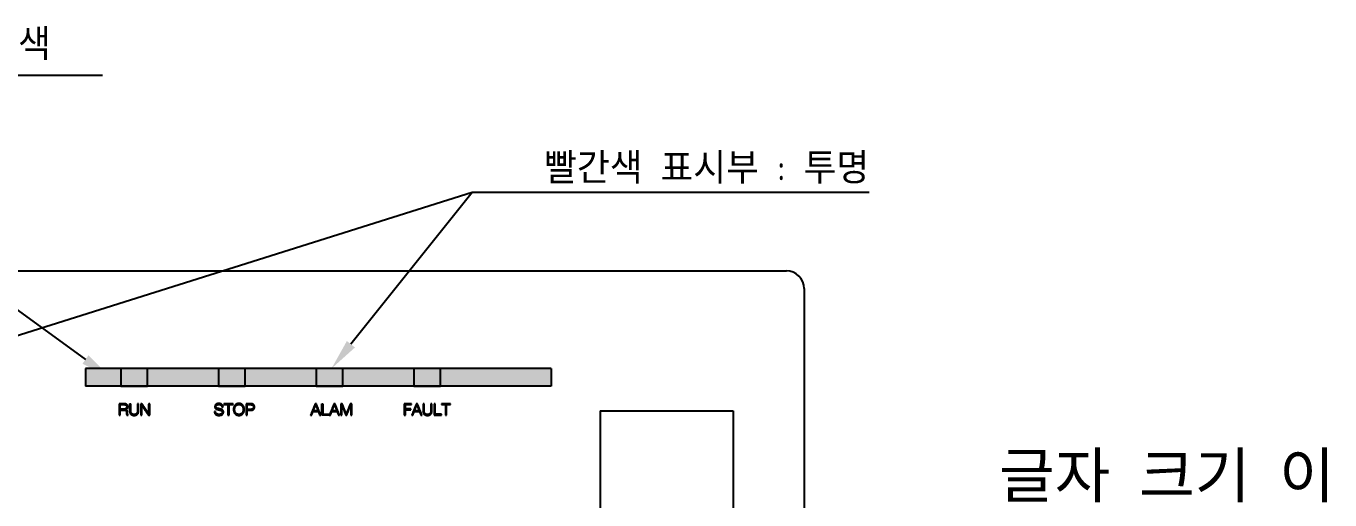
# Model space of a CAD drawing. Header units: millimetres. Extents: x 0 to 420, y 212 to 509.
# Drawn here: x 120.3 to 267.3, y 315.3 to 368.7 of the extents above; entities that cross this region are included whole.
import ezdxf

# ---------------------------------------------------------------- set-up
doc = ezdxf.new("R2010")
doc.units = ezdxf.units.MM
doc.layers.add('AM_5', color=3, linetype='Continuous', lineweight=25)
doc.layers.add('Make2D$visible$lines', color=4, linetype='Continuous')
doc.styles.add('HAN', font='')
doc.styles.get("Standard").update_dxf_attribs({"font": 'ISOCP.SHX', "bigfont": 'WHGTXT.SHX'})
doc.styles.get('HAN').set_extended_font_data('GulimChe')

# ---------------------------------------------------------------- blocks, each defined once
blk = doc.blocks.new('*S21')
at = {"layer": 'AM_5'}
for p, q in [((128.92, 363.16), (82.95, 363.16)), ((82.95, 363.16), (107.13, 328.91))]:
    blk.add_line(p, q, dxfattribs=at)
at = {"layer": 'AM_5', "linetype": 'Continuous'}
blk.add_trace([(106.65, 328.57), (107.61, 329.24), (109.15, 326.05)], dxfattribs=at)
at = {"layer": 'AM_5', "color": 2, "insert": (86.45, 364.91), "char_height": 3.5, "attachment_point": 7}
blk.add_mtext('지시부 색상 : 검정색 ', dxfattribs=at)
blk = doc.blocks.new('*S22')
at = {"layer": 'AM_5'}
for p, q in [((93.23, 363.16), (82.95, 363.16)), ((82.95, 363.16), (127, 331.15))]:
    blk.add_line(p, q, dxfattribs=at)
at = {"layer": 'AM_5', "linetype": 'Continuous'}
blk.add_trace([(126.66, 330.68), (127.34, 331.63), (129.83, 329.1)], dxfattribs=at)
blk = doc.blocks.new('*S23')
at = {"layer": 'AM_5'}
for p, q in [((170.58, 349.99), (156.91, 332.87)), ((215.34, 349.99), (170.58, 349.99))]:
    blk.add_line(p, q, dxfattribs=at)
at = {"layer": 'AM_5', "linetype": 'Continuous'}
blk.add_trace([(156.46, 333.24), (157.37, 332.51), (154.73, 330.14)], dxfattribs=at)
at = {"layer": 'AM_5', "color": 2, "insert": (215.34, 350.97), "char_height": 3.5, "attachment_point": 9}
blk.add_mtext('빨간색 표시부 : 투명 ', dxfattribs=at)
blk = doc.blocks.new('*S24')
at = {"layer": 'AM_5'}
for p, q in [((170.58, 349.99), (104.28, 329.11)), ((192.96, 349.99), (170.58, 349.99))]:
    blk.add_line(p, q, dxfattribs=at)
at = {"layer": 'AM_5', "linetype": 'Continuous'}
blk.add_trace([(104.11, 329.67), (104.46, 328.55), (100.94, 328.06)], dxfattribs=at)

msp = doc.modelspace()

# ---------------------------------------------------------------- hatches: boundary and pattern name
h = msp.add_hatch(color=250)
h.dxf.hatch_style = 1
h.paths.add_polyline_path([(130.997, 328.139), (130.997, 330.139), (126.997, 330.139), (126.997, 328.139)])
h.paths.add_polyline_path([(141.997, 328.139), (141.997, 330.139), (133.997, 330.139), (133.997, 328.139)])
h.paths.add_polyline_path([(152.997, 328.139), (152.997, 330.139), (144.997, 330.139), (144.997, 328.139)])
h.paths.add_polyline_path([(163.997, 328.139), (163.997, 330.139), (155.997, 330.139), (155.997, 328.139)])
h.paths.add_polyline_path([(179.497, 328.139), (179.497, 330.139), (166.997, 330.139), (166.997, 328.139)])
h = msp.add_hatch(color=1)
h.dxf.hatch_style = 1
h.paths.add_polyline_path([(130.997, 330.139), (130.997, 328.139), (133.997, 328.139), (133.997, 330.139)])
h.paths.add_polyline_path([(144.997, 328.139), (144.997, 330.139), (141.997, 330.139), (141.997, 328.139)])
h.paths.add_polyline_path([(155.997, 328.139), (155.997, 330.139), (152.997, 330.139), (152.997, 328.139)])
h.paths.add_polyline_path([(163.997, 330.139), (163.997, 328.139), (166.997, 328.139), (166.997, 330.139)])

# ---------------------------------------------------------------- linework, layer by layer
for p, q in [((24.997, 341.139), (205.997, 341.139)), ((207.997, 339.139), (207.997, 278.139)), ((126.997, 330.139), (126.997, 328.139)), ((179.497, 330.139), (126.997, 330.139)), ((179.497, 330.139), (179.497, 328.139)), ((179.497, 328.139), (126.997, 328.139)), ((184.997, 325.389), (184.997, 291.889)), ((184.997, 325.389), (199.997, 325.389)), ((199.997, 325.389), (199.997, 291.889))]:
    msp.add_line(p, q)
for points in [[(130.997, 328.139), (133.997, 328.139), (133.997, 330.139), (130.997, 330.139)], [(141.997, 328.139), (144.997, 328.139), (144.997, 330.139), (141.997, 330.139)], [(152.997, 328.139), (155.997, 328.139), (155.997, 330.139), (152.997, 330.139)], [(163.997, 328.139), (166.997, 328.139), (166.997, 330.139), (163.997, 330.139)]]:
    msp.add_lwpolyline(points, close=True)
msp.add_arc((205.997, 339.139), 2, 0, 90)
at = {"layer": 'Make2D$visible$lines'}
msp.add_line((131.978, 326.175), (132.101, 326.175), dxfattribs=at)
for points in [[(130.778, 326.175), (130.778, 325.529), (130.778, 324.884)], [(130.778, 324.884), (130.839, 324.884), (130.901, 324.884)], [(130.901, 325.566), (130.901, 325.817), (130.901, 326.069)], [(130.901, 324.884), (130.901, 325.172), (130.901, 325.46)], [(131.661, 324.884), (131.728, 324.884), (131.795, 324.884)], [(132.985, 326.175), (132.924, 326.175), (132.862, 326.175)], [(133.229, 326.175), (133.229, 325.53), (133.229, 324.884)], [(133.366, 326.175), (133.298, 326.175), (133.229, 326.175)], [(133.229, 324.884), (133.29, 324.884), (133.352, 324.884)], [(133.352, 324.884), (133.353, 325.43), (133.354, 325.977)], [(133.354, 325.977), (133.73, 325.43), (134.106, 324.884)], [(134.119, 325.083), (133.743, 325.629), (133.366, 326.175)], [(134.106, 324.884), (134.175, 324.884), (134.244, 324.884)], [(134.121, 326.175), (134.12, 325.629), (134.119, 325.083)], [(134.244, 326.175), (134.182, 326.175), (134.121, 326.175)], [(134.244, 324.884), (134.244, 325.53), (134.244, 326.175)], [(141.665, 325.313), (141.604, 325.313), (141.543, 325.313)], [(141.874, 325.525), (142.016, 325.489), (142.158, 325.454)], [(142.376, 325.798), (142.438, 325.798), (142.499, 325.798)], [(142.61, 326.175), (142.61, 326.122), (142.61, 326.069)], [(143.633, 326.175), (143.121, 326.175), (142.61, 326.175)], [(142.61, 326.069), (142.835, 326.069), (143.06, 326.069)], [(143.06, 326.069), (143.06, 325.477), (143.06, 324.884)], [(143.06, 324.884), (143.121, 324.884), (143.183, 324.884)], [(143.183, 326.069), (143.408, 326.069), (143.633, 326.069)], [(143.183, 324.884), (143.183, 325.477), (143.183, 326.069)], [(143.633, 326.069), (143.633, 326.122), (143.633, 326.175)], [(145.094, 326.175), (145.094, 325.529), (145.094, 324.884)], [(145.094, 324.884), (145.155, 324.884), (145.217, 324.884)], [(145.217, 325.541), (145.217, 325.805), (145.217, 326.069)], [(145.217, 324.884), (145.217, 325.16), (145.217, 325.435)], [(152.882, 326.175), (152.621, 325.53), (152.361, 324.884)], [(152.361, 324.884), (152.427, 324.884), (152.493, 324.884)], [(152.493, 324.884), (152.571, 325.085), (152.648, 325.285)], [(152.648, 325.285), (152.942, 325.285), (153.236, 325.285)], [(152.686, 325.391), (152.816, 325.721), (152.945, 326.052)], [(153.194, 325.391), (152.94, 325.391), (152.686, 325.391)], [(153.019, 326.175), (152.95, 326.175), (152.882, 326.175)], [(152.945, 326.052), (153.07, 325.721), (153.194, 325.391)], [(153.525, 324.884), (153.272, 325.53), (153.019, 326.175)], [(153.236, 325.285), (153.315, 325.085), (153.393, 324.884)], [(153.393, 324.884), (153.459, 324.884), (153.525, 324.884)], [(153.644, 326.175), (153.706, 326.175), (153.767, 326.175)], [(153.644, 324.885), (153.644, 325.53), (153.644, 326.175)], [(154.484, 324.885), (154.064, 324.885), (153.644, 324.885)], [(153.767, 326.175), (153.767, 325.583), (153.767, 324.991)], [(153.767, 324.991), (154.129, 324.991), (154.49, 324.991)], [(154.999, 326.175), (154.742, 325.53), (154.484, 324.885)], [(154.49, 324.991), (154.487, 324.938), (154.484, 324.885)], [(154.484, 324.885), (154.547, 324.884), (154.61, 324.884)], [(154.61, 324.884), (154.688, 325.085), (154.766, 325.285)], [(154.766, 325.285), (155.06, 325.285), (155.353, 325.285)], [(154.804, 325.391), (154.933, 325.721), (155.062, 326.052)], [(155.312, 325.391), (155.058, 325.391), (154.804, 325.391)], [(155.136, 326.175), (155.068, 326.175), (154.999, 326.175)], [(155.062, 326.052), (155.187, 325.721), (155.312, 325.391)], [(155.643, 324.884), (155.39, 325.53), (155.136, 326.175)], [(155.353, 325.285), (155.432, 325.085), (155.511, 324.884)], [(155.511, 324.884), (155.577, 324.884), (155.643, 324.884)], [(155.762, 326.175), (155.762, 325.53), (155.762, 324.884)], [(155.943, 326.175), (155.852, 326.175), (155.762, 326.175)], [(155.762, 324.884), (155.823, 324.884), (155.885, 324.884)], [(155.885, 324.884), (155.886, 325.442), (155.887, 326)], [(155.887, 326), (156.11, 325.442), (156.333, 324.884)], [(156.391, 325.042), (156.167, 325.609), (155.943, 326.175)], [(156.333, 324.884), (156.391, 324.884), (156.449, 324.884)], [(156.838, 326.175), (156.614, 325.609), (156.391, 325.042)], [(156.449, 324.884), (156.672, 325.443), (156.894, 326.001)], [(157.019, 326.175), (156.928, 326.175), (156.838, 326.175)], [(156.894, 326.001), (156.895, 325.443), (156.896, 324.884)], [(156.896, 324.884), (156.957, 324.884), (157.019, 324.884)], [(157.019, 324.884), (157.019, 325.53), (157.019, 326.175)], [(162.932, 326.175), (162.932, 325.529), (162.932, 324.884)], [(163.751, 326.175), (163.342, 326.175), (162.932, 326.175)], [(162.932, 324.884), (162.994, 324.884), (163.055, 324.884)], [(163.055, 326.069), (163.403, 326.069), (163.751, 326.069)], [(163.055, 325.599), (163.055, 325.834), (163.055, 326.069)], [(163.673, 325.599), (163.364, 325.599), (163.055, 325.599)], [(163.055, 325.494), (163.364, 325.494), (163.673, 325.494)], [(163.055, 324.884), (163.055, 325.189), (163.055, 325.494)], [(163.673, 325.494), (163.673, 325.547), (163.673, 325.599)], [(163.751, 326.069), (163.751, 326.122), (163.751, 326.175)], [(164.287, 326.175), (164.027, 325.53), (163.766, 324.884)], [(163.766, 324.884), (163.832, 324.884), (163.898, 324.884)], [(163.898, 324.884), (163.976, 325.085), (164.054, 325.285)], [(164.054, 325.285), (164.348, 325.285), (164.641, 325.285)], [(164.092, 325.391), (164.221, 325.721), (164.35, 326.052)], [(164.6, 325.391), (164.346, 325.391), (164.092, 325.391)], [(164.424, 326.175), (164.356, 326.175), (164.287, 326.175)], [(164.35, 326.052), (164.475, 325.721), (164.6, 325.391)], [(164.931, 324.884), (164.678, 325.53), (164.424, 326.175)], [(164.641, 325.285), (164.72, 325.085), (164.799, 324.884)], [(164.799, 324.884), (164.865, 324.884), (164.931, 324.884)], [(165.164, 326.175), (165.103, 326.175), (165.042, 326.175)], [(166.048, 326.175), (165.987, 326.175), (165.925, 326.175)], [(166.292, 326.175), (166.292, 325.53), (166.292, 324.885)], [(166.415, 326.175), (166.353, 326.175), (166.292, 326.175)], [(166.292, 324.885), (166.715, 324.885), (167.138, 324.885)], [(166.415, 324.991), (166.415, 325.583), (166.415, 326.175)], [(167.138, 324.991), (166.776, 324.991), (166.415, 324.991)], [(167.134, 326.175), (167.134, 326.122), (167.134, 326.069)], [(168.157, 326.175), (167.646, 326.175), (167.134, 326.175)], [(167.134, 326.069), (167.359, 326.069), (167.584, 326.069)], [(167.138, 324.885), (167.138, 324.938), (167.138, 324.991)], [(167.584, 326.069), (167.584, 325.477), (167.584, 324.884)], [(167.584, 324.884), (167.646, 324.884), (167.707, 324.884)], [(167.707, 326.069), (167.932, 326.069), (168.157, 326.069)], [(167.707, 324.884), (167.707, 325.477), (167.707, 326.069)], [(168.157, 326.069), (168.157, 326.122), (168.157, 326.175)]]:
    msp.add_open_spline(points, degree=2, dxfattribs=at)
for points, weights, knots in [([(131.768, 325.84), (131.775, 325.997), (131.651, 326.094), (131.526, 326.181), (131.373, 326.175), (131.076, 326.175), (130.778, 326.175)], [1, 0.887717296549, 1, 0.94839660606, 1, 1, 1], [8.3810812, 8.3810812, 8.3810812, 8.6450963, 8.6450963, 8.9129236, 8.9129236, 9.9129236, 9.9129236, 9.9129236]), ([(130.901, 326.069), (131.132, 326.069), (131.364, 326.069), (131.483, 326.077), (131.574, 326), (131.651, 325.923), (131.645, 325.815)], [1, 1, 1, 0.928526660768, 1, 0.914018011134, 1], [1.83894, 1.83894, 1.83894, 2.83894, 2.83894, 3.0448902, 3.0448902, 3.2306329, 3.2306329, 3.2306329]), ([(131.645, 325.815), (131.647, 325.703), (131.561, 325.632), (131.475, 325.564), (131.364, 325.566), (131.132, 325.566), (130.901, 325.566)], [1, 0.900401831841, 1, 0.941069200056, 1, 1, 1], [3.2306329, 3.2306329, 3.2306329, 3.4196492, 3.4196492, 3.612488, 3.612488, 4.612488, 4.612488, 4.612488]), ([(130.901, 325.46), (131.135, 325.46), (131.369, 325.46), (131.519, 325.483), (131.582, 325.345), (131.628, 325.22), (131.628, 325.086)], [1, 1, 1, 0.799491778838, 1, 0.983783494785, 1], [3.7531984, 3.7531984, 3.7531984, 4.7531984, 4.7531984, 4.9897154, 4.9897154, 5.2298967, 5.2298967, 5.2298967]), ([(131.512, 325.511), (131.631, 325.532), (131.704, 325.628), (131.771, 325.724), (131.768, 325.84)], [1, 0.928798673495, 1, 0.94919180422, 1], [7.96809668, 7.96809668, 7.96809668, 8.17685137, 8.17685137, 8.3810812, 8.3810812, 8.3810812]), ([(131.795, 324.884), (131.75, 324.957), (131.747, 325.042), (131.737, 325.144), (131.735, 325.217), (131.735, 325.322), (131.683, 325.413), (131.621, 325.502), (131.512, 325.511)], [1, 0.967460104111, 1, 1, 1, 0.966463800589, 1, 0.900626696808, 1], [6.4455107, 6.4455107, 6.4455107, 6.5967788, 6.5967788, 7.5967788, 7.5967788, 7.783357, 7.783357, 7.9680967, 7.9680967, 7.9680967]), ([(131.628, 325.086), (131.629, 325.042), (131.635, 324.984), (131.638, 324.931), (131.661, 324.884)], [1, 1, 1, 0.980804416345, 1], [5.2298967, 5.2298967, 5.2298967, 6.2298967, 6.2298967, 6.3241174, 6.3241174, 6.3241174]), ([(131.978, 326.175), (131.978, 325.763), (131.978, 325.352), (131.97, 325.157), (132.095, 325.006), (132.254, 324.845), (132.481, 324.86)], [1, 1, 1, 0.933363532954, 1, 0.908571615297, 1], [1.6989801, 1.6989801, 1.6989801, 2.6989801, 2.6989801, 3.0376476, 3.0376476, 3.4248188, 3.4248188, 3.4248188]), ([(132.481, 324.966), (132.321, 324.954), (132.201, 325.06), (132.084, 325.198), (132.101, 325.379), (132.101, 325.777), (132.101, 326.175)], [1, 0.920787027499, 1, 0.921668103072, 1, 1, 1], [6.8525575, 6.8525575, 6.8525575, 7.128103, 7.128103, 7.439828, 7.439828, 8.439828, 8.439828, 8.439828]), ([(132.862, 326.175), (132.862, 325.777), (132.862, 325.379), (132.879, 325.198), (132.762, 325.06), (132.641, 324.954), (132.481, 324.966)], [1, 1, 1, 0.92127521942, 1, 0.921209245979, 1], [5.2638147, 5.2638147, 5.2638147, 6.2638147, 6.2638147, 6.5756458, 6.5756458, 6.8525575, 6.8525575, 6.8525575]), ([(132.481, 324.86), (132.708, 324.844), (132.868, 325.006), (132.993, 325.157), (132.985, 325.352), (132.985, 325.763), (132.985, 326.175)], [1, 0.908927375214, 1, 0.933070818813, 1, 1, 1], [3.4248188, 3.4248188, 3.4248188, 3.8133359, 3.8133359, 4.1521052, 4.1521052, 5.1521052, 5.1521052, 5.1521052]), ([(141.543, 325.313), (141.519, 325.104), (141.68, 324.969), (141.849, 324.849), (142.057, 324.86)], [1, 0.881444804008, 1, 0.944807698949, 1], [1.73021858, 1.73021858, 1.73021858, 2.08117288, 2.08117288, 2.44426783, 2.44426783, 2.44426783]), ([(142.026, 326.2), (141.762, 326.189), (141.67, 326.065), (141.585, 325.966), (141.584, 325.835)], [1, 1, 1, 0.939638647149, 1], [7.0392741, 7.0392741, 7.0392741, 8.0392741, 8.0392741, 8.2665832, 8.2665832, 8.2665832]), ([(141.584, 325.835), (141.577, 325.706), (141.673, 325.619), (141.762, 325.547), (141.874, 325.525)], [1, 0.904163827855, 1, 0.971846155251, 1], [8.26658323, 8.26658323, 8.26658323, 8.48610411, 8.48610411, 8.68988945, 8.68988945, 8.68988945]), ([(142.086, 324.966), (141.924, 324.957), (141.786, 325.04), (141.648, 325.142), (141.665, 325.313)], [1, 0.955700656755, 1, 0.868873559334, 1], [9.73961178, 9.73961178, 9.73961178, 10.02466751, 10.02466751, 10.30839846, 10.30839846, 10.30839846]), ([(141.707, 325.837), (141.699, 325.965), (141.805, 326.037), (141.908, 326.099), (142.027, 326.094), (142.16, 326.097), (142.267, 326.02), (142.375, 325.935), (142.376, 325.798)], [1, 0.870586135343, 1, 0.957793599563, 1, 0.946956636903, 1, 0.899717308487, 1], [5.40457999, 5.40457999, 5.40457999, 5.61626326, 5.61626326, 5.82794189, 5.82794189, 6.0600303, 6.0600303, 6.29287525, 6.29287525, 6.29287525]), ([(141.902, 325.647), (141.826, 325.657), (141.765, 325.704), (141.703, 325.756), (141.707, 325.837)], [1, 0.96629459605, 1, 0.898432961434, 1], [5.13161136, 5.13161136, 5.13161136, 5.26759872, 5.26759872, 5.40457999, 5.40457999, 5.40457999]), ([(142.549, 325.23), (142.556, 325.369), (142.45, 325.461), (142.345, 325.541), (142.215, 325.569), (142.058, 325.608), (141.902, 325.647)], [1, 0.899066953895, 1, 0.975789326136, 1, 1, 1], [3.6578793, 3.6578793, 3.6578793, 3.8940927, 3.8940927, 4.1316114, 4.1316114, 5.1316114, 5.1316114, 5.1316114]), ([(142.499, 325.798), (142.506, 325.984), (142.358, 326.098), (142.209, 326.205), (142.026, 326.2)], [1, 0.888915161311, 1, 0.947358563164, 1], [6.40458481, 6.40458481, 6.40458481, 6.71781, 6.71781, 7.03927411, 7.03927411, 7.03927411]), ([(142.057, 324.86), (142.387, 324.875), (142.474, 325.012), (142.55, 325.108), (142.549, 325.23)], [1, 1, 1, 0.944138118052, 1], [2.4442678, 2.4442678, 2.4442678, 3.4442678, 3.4442678, 3.6578793, 3.6578793, 3.6578793]), ([(142.426, 325.228), (142.426, 325.092), (142.307, 325.026), (142.204, 324.966), (142.086, 324.966)], [1, 0.861241958635, 1, 0.965641541508, 1], [9.30535626, 9.30535626, 9.30535626, 9.52882546, 9.52882546, 9.73961178, 9.73961178, 9.73961178]), ([(142.158, 325.454), (142.255, 325.44), (142.338, 325.388), (142.427, 325.333), (142.426, 325.228)], [1, 0.979266225675, 1, 0.872110087172, 1], [8.95630021, 8.95630021, 8.95630021, 9.1319679, 9.1319679, 9.30535626, 9.30535626, 9.30535626]), ([(144.293, 326.2), (144.015, 326.21), (143.837, 325.996), (143.678, 325.79), (143.685, 325.53), (143.678, 325.27), (143.837, 325.064), (144.015, 324.85), (144.293, 324.86)], [1, 0.897399006743, 1, 0.942615534252, 1, 0.942619095165, 1, 0.897394646337, 1], [1.8473528, 1.8473528, 1.8473528, 2.3179072, 2.3179072, 2.7724168, 2.7724168, 3.2269336, 3.2269336, 3.6974921, 3.6974921, 3.6974921]), ([(144.293, 324.966), (144.061, 324.956), (143.923, 325.143), (143.802, 325.318), (143.808, 325.53), (143.802, 325.742), (143.923, 325.917), (144.061, 326.103), (144.293, 326.094)], [1, 0.884160276701, 1, 0.951110061584, 1, 0.951106599301, 1, 0.884165679935, 1], [3.0438814, 3.0438814, 3.0438814, 3.432383, 3.432383, 3.8055434, 3.8055434, 4.1786964, 4.1786964, 4.5671935, 4.5671935, 4.5671935]), ([(144.293, 324.86), (144.571, 324.85), (144.748, 325.064), (144.907, 325.27), (144.9, 325.53), (144.907, 325.79), (144.748, 325.996), (144.571, 326.21), (144.293, 326.2)], [1, 0.897147275498, 1, 0.942815498518, 1, 0.942811911435, 1, 0.897151593218, 0.999999950958], [3.6974921, 3.6974921, 3.6974921, 4.1667479, 4.1667479, 4.6211743, 4.6211743, 5.0755936, 5.0755936, 5.544845, 5.544845, 5.544845]), ([(144.293, 326.094), (144.525, 326.103), (144.662, 325.917), (144.782, 325.742), (144.777, 325.53), (144.782, 325.318), (144.662, 325.143), (144.525, 324.957), (144.293, 324.966)], [1, 0.883831142078, 1, 0.951330813973, 1, 0.951334165714, 1, 0.883826055028, 1], [1.523312, 1.523312, 1.523312, 1.9105213, 1.9105213, 2.2835908, 2.2835908, 2.6566678, 2.6566678, 3.0438814, 3.0438814, 3.0438814]), ([(146.05, 325.805), (146.058, 325.964), (145.946, 326.077), (145.826, 326.182), (145.667, 326.175), (145.381, 326.175), (145.094, 326.175)], [1, 0.915067146169, 1, 0.927739228376, 1, 1, 1], [3.3334927, 3.3334927, 3.3334927, 3.606505, 3.606505, 3.8813448, 3.8813448, 4.8813448, 4.8813448, 4.8813448]), ([(145.217, 326.069), (145.428, 326.069), (145.64, 326.069), (145.756, 326.075), (145.848, 326.003), (145.934, 325.923), (145.928, 325.805)], [1, 1, 1, 0.936897579582, 1, 0.903894934156, 1], [1.8828816, 1.8828816, 1.8828816, 2.8828816, 2.8828816, 3.0849947, 3.0849947, 3.2859377, 3.2859377, 3.2859377]), ([(145.217, 325.435), (145.442, 325.435), (145.667, 325.435), (145.826, 325.428), (145.946, 325.533), (146.058, 325.646), (146.05, 325.805)], [1, 1, 1, 0.927735638725, 1, 0.915071725274, 1], [1.7856355, 1.7856355, 1.7856355, 2.7856355, 2.7856355, 3.0604771, 3.0604771, 3.3334927, 3.3334927, 3.3334927]), ([(145.928, 325.805), (145.934, 325.687), (145.848, 325.607), (145.756, 325.535), (145.64, 325.541), (145.428, 325.541), (145.217, 325.541)], [1, 0.903901165454, 1, 0.936892773088, 1, 1, 1], [3.2859377, 3.2859377, 3.2859377, 3.4868839, 3.4868839, 3.6889986, 3.6889986, 4.6889986, 4.6889986, 4.6889986]), ([(165.042, 326.175), (165.042, 325.763), (165.042, 325.352), (165.033, 325.157), (165.158, 325.006), (165.317, 324.845), (165.544, 324.86)], [1, 1, 1, 0.933363532954, 1, 0.908571615297, 1], [5.1267188, 5.1267188, 5.1267188, 6.1267188, 6.1267188, 6.4653862, 6.4653862, 6.8525575, 6.8525575, 6.8525575]), ([(165.544, 324.966), (165.384, 324.954), (165.264, 325.06), (165.147, 325.198), (165.164, 325.379), (165.164, 325.777), (165.164, 326.175)], [1, 0.920787027499, 1, 0.921668103073, 1, 1, 1], [10.2802962, 10.2802962, 10.2802962, 10.5558417, 10.5558417, 10.8675667, 10.8675667, 11.8675667, 11.8675667, 11.8675667]), ([(165.925, 326.175), (165.925, 325.777), (165.925, 325.379), (165.942, 325.198), (165.825, 325.06), (165.704, 324.954), (165.544, 324.966)], [1, 1, 1, 0.92127521942, 1, 0.92120924598, 1], [8.6915534, 8.6915534, 8.6915534, 9.6915534, 9.6915534, 10.0033845, 10.0033845, 10.2802962, 10.2802962, 10.2802962]), ([(165.544, 324.86), (165.771, 324.844), (165.932, 325.006), (166.056, 325.157), (166.048, 325.352), (166.048, 325.763), (166.048, 326.175)], [1, 0.908927375214, 1, 0.933070818813, 1, 1, 1], [6.8525575, 6.8525575, 6.8525575, 7.2410745, 7.2410745, 7.5798438, 7.5798438, 8.5798438, 8.5798438, 8.5798438])]:
    msp.add_rational_spline(points, weights, degree=2, knots=knots, dxfattribs=at)

# ---------------------------------------------------------------- block references
at = {"layer": 'AM_5'}
for name in ['*S21', '*S22', '*S23', '*S24']:
    msp.add_blockref(name, (0, 0), dxfattribs=at)

# ---------------------------------------------------------------- texts
at = {"color": 2, "insert": (229.978, 320.604), "char_height": 5, "attachment_point": 1, "style": 'HAN'}
msp.add_mtext_dynamic_manual_height_columns('글자 크기 이전 대비 증가 (20.06.05) \\P\\P위(RUN STOP ALAM FAULT)4포인트 : 1.1배 적용\\P아래(TOGGLE UP DOWN RUN STOP) 5포인트 : 1.2배 적용 ', width=191.30512, gutter_width=12.5, heights=[0], dxfattribs=at)

doc.saveas('drawing.dxf')
